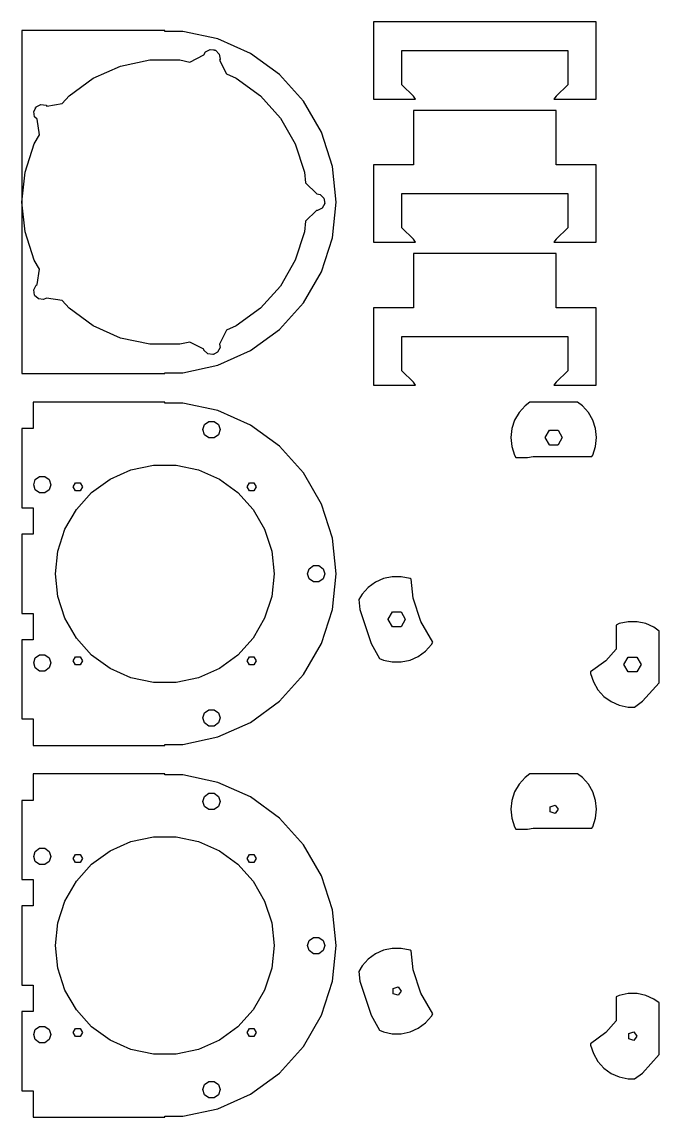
# Model space of a CAD drawing. Header units: metres. Extents: x -86 to 563, y 0 to 788.
# Drawn here: x 340 to 563, y 4 to 387 of the extents above; entities that cross this region are included whole.
import ezdxf

# ---------------------------------------------------------------- set-up
doc = ezdxf.new("R2010")
doc.units = ezdxf.units.M

msp = doc.modelspace()

# ---------------------------------------------------------------- linework, layer by layer
for p, q in [((541, 387), (463, 387)), ((463, 387), (463, 360)), ((541, 360), (541, 387)), ((390, 384), (340, 384)), ((340, 384), (340, 264)), ((390, 383.671), (390, 384)), ((396.272, 383.671), (390, 383.671)), ((408.541, 381.063), (396.272, 383.671)), ((420, 375.962), (408.541, 381.063)), ((398.823, 372.962), (403.708, 375.451)), ((403.708, 375.451), (404.257, 376.527)), ((404.257, 376.527), (405.909, 377.369)), ((405.909, 377.369), (407.102, 377.18)), ((407.102, 377.18), (407.314, 377.288)), ((407.314, 377.288), (407.393, 377.134)), ((407.393, 377.134), (407.74, 377.079)), ((407.74, 377.079), (409.051, 375.768)), ((409.051, 375.768), (409.341, 373.937)), ((430.148, 368.589), (420, 375.962)), ((473, 365), (473, 377)), ((473, 377), (531, 377)), ((531, 377), (531, 365)), ((365, 367.301), (374.549, 371.553)), ((374.549, 371.553), (384.774, 373.726)), ((384.774, 373.726), (395.226, 373.726)), ((395.226, 373.726), (398.823, 372.962)), ((409.341, 373.937), (409.181, 373.624)), ((409.181, 373.624), (411.641, 368.797)), ((411.641, 368.797), (415, 367.301)), ((438.541, 359.267), (430.148, 368.589)), ((356.543, 361.157), (365, 367.301)), ((415, 367.301), (423.457, 361.157)), ((477, 361), (473, 365)), ((531, 365), (527, 361)), ((354.083, 358.425), (356.543, 361.157)), ((423.457, 361.157), (430.451, 353.389)), ((477.8, 360), (477, 361)), ((527, 361), (526.2, 360)), ((344.159, 355.622), (344.708, 356.699)), ((344.67, 356.934), (344.841, 356.961)), ((344.708, 356.699), (344.67, 356.934)), ((344.841, 356.961), (345.001, 357.274)), ((345.001, 357.274), (346.653, 358.116)), ((346.653, 358.116), (348.484, 357.826)), ((348.484, 357.826), (348.732, 357.577)), ((348.732, 357.577), (354.083, 358.425)), ((444.813, 348.404), (438.541, 359.267)), ((463, 360), (477.8, 360)), ((526.2, 360), (541, 360)), ((344.449, 353.791), (344.159, 355.622)), ((345.304, 352.936), (344.449, 353.791)), ((346.161, 347.521), (345.304, 352.936)), ((430.451, 353.389), (435.677, 344.337)), ((527, 356), (477, 356)), ((477, 356), (477, 337)), ((527, 337), (527, 356)), ((344.323, 344.337), (346.161, 347.521)), ((448.689, 336.475), (444.813, 348.404)), ((341.093, 334.396), (344.323, 344.337)), ((435.677, 344.337), (438.907, 334.396)), ((340, 324), (341.093, 334.396)), ((438.907, 334.396), (439.292, 330.739)), ((450, 324), (448.689, 336.475)), ((477, 337), (463, 337)), ((463, 337), (463, 310)), ((541, 337), (527, 337)), ((541, 310), (541, 337)), ((439.292, 330.739), (443.168, 326.862)), ((443.168, 326.862), (444.362, 326.673)), ((444.362, 326.673), (445.673, 325.362)), ((473, 315), (473, 327)), ((473, 327), (531, 327)), ((531, 327), (531, 315)), ((341.093, 313.604), (340, 324)), ((445.121, 321.879), (443.469, 321.037)), ((445.963, 323.531), (445.121, 321.879)), ((445.673, 325.362), (445.862, 324.168)), ((445.862, 324.168), (446.03, 324)), ((446.03, 324), (445.908, 323.878)), ((445.908, 323.878), (445.963, 323.531)), ((448.689, 311.525), (450, 324)), ((443.122, 321.092), (439.292, 317.261)), ((443.469, 321.037), (443.122, 321.092)), ((439.292, 317.261), (438.907, 313.604)), ((477, 311), (473, 315)), ((531, 315), (527, 311)), ((344.323, 303.663), (341.093, 313.604)), ((438.907, 313.604), (435.677, 303.663)), ((444.813, 299.596), (448.689, 311.525)), ((477.8, 310), (477, 311)), ((527, 311), (526.2, 310)), ((463, 310), (477.8, 310)), ((526.2, 310), (541, 310)), ((346.161, 300.479), (344.323, 303.663)), ((435.677, 303.663), (430.451, 294.611)), ((527, 306), (477, 306)), ((477, 306), (477, 287)), ((527, 287), (527, 306)), ((345.314, 295.128), (346.161, 300.479)), ((438.541, 288.733), (444.813, 299.596)), ((344.159, 293.317), (345.001, 294.969)), ((345.001, 294.969), (345.314, 295.128)), ((344.449, 291.485), (344.159, 293.317)), ((344.697, 291.237), (344.449, 291.485)), ((344.67, 291.066), (344.697, 291.237)), ((430.451, 294.611), (423.457, 286.843)), ((344.906, 291.029), (344.67, 291.066)), ((345.76, 290.174), (344.906, 291.029)), ((347.591, 289.884), (345.76, 290.174)), ((348.668, 290.433), (347.591, 289.884)), ((354.083, 289.575), (348.668, 290.433)), ((356.543, 286.843), (354.083, 289.575)), ((430.148, 279.411), (438.541, 288.733)), ((365, 280.699), (356.543, 286.843)), ((423.457, 286.843), (415, 280.699)), ((477, 287), (463, 287)), ((463, 287), (463, 260)), ((541, 287), (527, 287)), ((541, 260), (541, 287)), ((374.549, 276.447), (365, 280.699)), ((415, 280.699), (411.641, 279.203)), ((384.774, 274.274), (374.549, 276.447)), ((411.641, 279.203), (409.152, 274.318)), ((420, 272.038), (430.148, 279.411)), ((473, 265), (473, 277)), ((473, 277), (531, 277)), ((531, 277), (531, 265)), ((395.226, 274.274), (384.774, 274.274)), ((398.823, 275.038), (395.226, 274.274)), ((403.65, 272.579), (398.823, 275.038)), ((403.705, 272.232), (403.65, 272.579)), ((405.016, 270.921), (403.705, 272.232)), ((409.341, 273.125), (408.499, 271.473)), ((408.541, 266.937), (420, 272.038)), ((409.152, 274.318), (409.341, 273.125)), ((406.847, 270.631), (405.016, 270.921)), ((407.16, 270.79), (406.847, 270.631)), ((407.314, 270.712), (407.16, 270.79)), ((407.422, 270.924), (407.314, 270.712)), ((408.499, 271.473), (407.422, 270.924)), ((390, 264.329), (396.272, 264.329)), ((390, 264), (390, 264.329)), ((396.272, 264.329), (408.541, 266.937)), ((477, 261), (473, 265)), ((531, 265), (527, 261)), ((340, 264), (390, 264)), ((477.8, 260), (477, 261)), ((527, 261), (526.2, 260)), ((463, 260), (477.8, 260)), ((526.2, 260), (541, 260)), ((390, 254), (344, 254)), ((344, 254), (344, 244.769)), ((390, 253.671), (390, 254)), ((396.272, 253.671), (390, 253.671)), ((408.541, 251.063), (396.272, 253.671)), ((516.072, 252.784), (513.974, 250.454)), ((517.746, 254), (516.072, 252.784)), ((534.473, 254), (517.746, 254)), ((536.146, 252.784), (534.473, 254)), ((538.245, 250.454), (536.146, 252.784)), ((420, 245.962), (408.541, 251.063)), ((513.974, 250.454), (512.406, 247.738)), ((539.813, 247.738), (538.245, 250.454)), ((403.378, 244.406), (403.951, 246.169)), ((403.951, 246.169), (405.451, 247.259)), ((405.451, 247.259), (407.305, 247.259)), ((407.305, 247.259), (408.805, 246.169)), ((408.805, 246.169), (409.378, 244.406)), ((430.148, 238.589), (420, 245.962)), ((512.406, 247.738), (511.437, 244.756)), ((540.782, 244.756), (539.813, 247.738)), ((344, 244.769), (340, 244.769)), ((340, 244.769), (340, 217.077)), ((403.951, 242.643), (403.378, 244.406)), ((405.451, 241.553), (403.951, 242.643)), ((407.305, 241.553), (405.451, 241.553)), ((408.805, 242.643), (407.305, 241.553)), ((409.378, 244.406), (408.805, 242.643)), ((511.437, 244.756), (511.109, 241.637)), ((511.109, 241.637), (511.437, 238.518)), ((523.115, 241.65), (524.601, 244.223)), ((523.138, 241.637), (523.115, 241.65)), ((523.115, 241.624), (523.138, 241.637)), ((524.601, 239.05), (523.115, 241.624)), ((524.601, 244.223), (524.624, 244.21)), ((524.624, 244.21), (524.624, 244.237)), ((524.624, 244.237), (527.595, 244.237)), ((527.595, 244.237), (527.595, 244.21)), ((527.595, 244.21), (527.618, 244.223)), ((527.618, 244.223), (529.104, 241.65)), ((529.104, 241.624), (527.618, 239.05)), ((529.104, 241.65), (529.081, 241.637)), ((529.081, 241.637), (529.104, 241.624)), ((541.109, 241.637), (540.782, 244.756)), ((540.782, 238.518), (541.109, 241.637)), ((438.541, 229.267), (430.148, 238.589)), ((511.437, 238.518), (512.406, 235.536)), ((524.624, 239.064), (524.601, 239.05)), ((524.624, 239.037), (524.624, 239.064)), ((527.595, 239.037), (524.624, 239.037)), ((527.618, 239.05), (527.595, 239.064)), ((527.595, 239.064), (527.595, 239.037)), ((539.813, 235.536), (540.782, 238.518)), ((512.406, 235.536), (512.893, 234.693)), ((512.893, 234.693), (517, 234.693)), ((517, 234.693), (518.937, 235)), ((518.937, 235), (539.503, 235)), ((539.503, 235), (539.813, 235.536)), ((370.875, 227.125), (378.18, 230.378)), ((378.18, 230.378), (386.002, 232.04)), ((386.002, 232.04), (393.998, 232.04)), ((393.998, 232.04), (401.82, 230.378)), ((401.82, 230.378), (409.125, 227.125)), ((344.122, 225.153), (344.695, 226.916)), ((344.695, 226.916), (346.195, 228.006)), ((346.195, 228.006), (348.049, 228.006)), ((348.049, 228.006), (349.549, 226.916)), ((349.549, 226.916), (350.122, 225.153)), ((364.406, 222.425), (370.875, 227.125)), ((409.125, 227.125), (415.594, 222.425)), ((444.813, 218.404), (438.541, 229.267)), ((344.695, 223.389), (344.122, 225.153)), ((346.195, 222.299), (344.695, 223.389)), ((348.049, 222.299), (346.195, 222.299)), ((349.549, 223.389), (348.049, 222.299)), ((350.122, 225.153), (349.549, 223.389)), ((357.994, 224.406), (358.794, 225.791)), ((358.794, 223.02), (357.994, 224.406)), ((358.794, 225.791), (360.394, 225.791)), ((360.394, 223.02), (358.794, 223.02)), ((359.055, 216.483), (364.406, 222.425)), ((360.394, 225.791), (361.194, 224.406)), ((361.194, 224.406), (360.394, 223.02)), ((415.594, 222.425), (420.945, 216.483)), ((418.806, 224.406), (419.606, 225.791)), ((419.606, 223.02), (418.806, 224.406)), ((419.606, 225.791), (421.206, 225.791)), ((421.206, 223.02), (419.606, 223.02)), ((421.206, 225.791), (422.006, 224.406)), ((422.006, 224.406), (421.206, 223.02)), ((448.689, 206.475), (444.813, 218.404)), ((340, 217.077), (344, 217.077)), ((344, 217.077), (344, 207.846)), ((355.057, 209.558), (359.055, 216.483)), ((420.945, 216.483), (424.943, 209.558)), ((344, 207.846), (340, 207.846)), ((340, 207.846), (340, 180.154)), ((352.586, 201.953), (355.057, 209.558)), ((424.943, 209.558), (427.414, 201.953)), ((450, 194), (448.689, 206.475)), ((351.75, 194), (352.586, 201.953)), ((427.414, 201.953), (428.25, 194)), ((440, 194), (440.573, 195.763)), ((440.573, 195.763), (442.073, 196.853)), ((442.073, 196.853), (443.927, 196.853)), ((443.927, 196.853), (445.427, 195.763)), ((445.427, 195.763), (446, 194)), ((352.586, 186.047), (351.75, 194)), ((428.25, 194), (427.414, 186.047)), ((440.573, 192.237), (440, 194)), ((442.073, 191.147), (440.573, 192.237)), ((445.427, 192.237), (443.927, 191.147)), ((446, 194), (445.427, 192.237)), ((448.689, 181.525), (450, 194)), ((466.555, 192.336), (463.691, 191.061)), ((469.623, 192.988), (466.555, 192.336)), ((472.758, 192.988), (469.623, 192.988)), ((475.826, 192.336), (472.758, 192.988)), ((476.279, 192.135), (475.826, 192.336)), ((476.977, 185.493), (476.279, 192.135)), ((443.927, 191.147), (442.073, 191.147)), ((461.154, 189.218), (459.055, 186.887)), ((463.691, 191.061), (461.154, 189.218)), ((355.057, 178.442), (352.586, 186.047)), ((427.414, 186.047), (424.943, 178.442)), ((459.055, 186.887), (457.949, 184.971)), ((457.949, 184.971), (458.311, 181.525)), ((479.62, 177.357), (476.977, 185.493)), ((340, 180.154), (344, 180.154)), ((344, 180.154), (344, 170.923)), ((444.813, 169.596), (448.689, 181.525)), ((458.311, 181.525), (462.187, 169.596)), ((468.196, 178.084), (469.682, 180.657)), ((469.682, 180.657), (469.705, 180.644)), ((469.705, 180.644), (469.705, 180.671)), ((469.705, 180.671), (472.676, 180.671)), ((472.676, 180.671), (472.676, 180.644)), ((472.676, 180.644), (472.699, 180.657)), ((472.699, 180.657), (474.185, 178.084)), ((359.055, 171.517), (355.057, 178.442)), ((424.943, 178.442), (420.945, 171.517)), ((468.219, 178.071), (468.196, 178.084)), ((468.196, 178.057), (468.219, 178.071)), ((469.682, 175.484), (468.196, 178.057)), ((474.185, 178.057), (472.699, 175.484)), ((474.185, 178.084), (474.162, 178.071)), ((474.162, 178.071), (474.185, 178.057)), ((483.812, 170.096), (479.62, 177.357)), ((549.065, 176.558), (548, 176.084)), ((552.132, 177.21), (549.065, 176.558)), ((555.268, 177.21), (552.132, 177.21)), ((558.335, 176.558), (555.268, 177.21)), ((561.2, 175.283), (558.335, 176.558)), ((469.705, 175.497), (469.682, 175.484)), ((469.705, 175.471), (469.705, 175.497)), ((472.676, 175.471), (469.705, 175.471)), ((472.699, 175.484), (472.676, 175.497)), ((472.676, 175.497), (472.676, 175.471)), ((548, 176.084), (548, 167.614)), ((563, 173.975), (561.2, 175.283)), ((563, 155.911), (563, 173.975)), ((344, 170.923), (340, 170.923)), ((340, 170.923), (340, 143.231)), ((364.406, 165.575), (359.055, 171.517)), ((420.945, 171.517), (415.594, 165.575)), ((438.541, 158.733), (444.813, 169.596)), ((462.187, 169.596), (465.176, 164.419)), ((481.228, 166.923), (483.326, 169.254)), ((483.326, 169.254), (483.812, 170.096)), ((344.695, 164.611), (346.195, 165.701)), ((346.195, 165.701), (348.049, 165.701)), ((348.049, 165.701), (349.549, 164.611)), ((357.994, 163.594), (358.794, 164.98)), ((358.794, 164.98), (360.394, 164.98)), ((360.394, 164.98), (361.194, 163.594)), ((370.875, 160.875), (364.406, 165.575)), ((415.594, 165.575), (409.125, 160.875)), ((418.806, 163.594), (419.606, 164.98)), ((419.606, 164.98), (421.206, 164.98)), ((421.206, 164.98), (422.006, 163.594)), ((475.826, 163.805), (478.691, 165.08)), ((478.691, 165.08), (481.228, 166.923)), ((548, 167.614), (544.379, 163.592)), ((550.705, 162.306), (552.191, 164.879)), ((552.191, 164.879), (552.214, 164.866)), ((552.214, 164.866), (552.214, 164.893)), ((552.214, 164.893), (555.186, 164.893)), ((555.186, 164.893), (555.186, 164.866)), ((555.186, 164.866), (555.209, 164.879)), ((555.209, 164.879), (556.695, 162.306)), ((344.122, 162.847), (344.695, 164.611)), ((344.695, 161.084), (344.122, 162.847)), ((346.195, 159.994), (344.695, 161.084)), ((349.549, 161.084), (348.049, 159.994)), ((349.549, 164.611), (350.122, 162.847)), ((350.122, 162.847), (349.549, 161.084)), ((358.794, 162.209), (357.994, 163.594)), ((360.394, 162.209), (358.794, 162.209)), ((361.194, 163.594), (360.394, 162.209)), ((378.18, 157.622), (370.875, 160.875)), ((409.125, 160.875), (401.82, 157.622)), ((419.606, 162.209), (418.806, 163.594)), ((421.206, 162.209), (419.606, 162.209)), ((422.006, 163.594), (421.206, 162.209)), ((465.176, 164.419), (466.555, 163.805)), ((466.555, 163.805), (469.623, 163.153)), ((469.623, 163.153), (472.758, 163.153)), ((472.758, 163.153), (475.826, 163.805)), ((544.379, 163.592), (538.976, 159.667)), ((550.729, 162.293), (550.705, 162.306)), ((550.705, 162.279), (550.729, 162.293)), ((552.191, 159.706), (550.705, 162.279)), ((556.695, 162.279), (555.209, 159.706)), ((556.695, 162.306), (556.671, 162.293)), ((556.671, 162.293), (556.695, 162.279)), ((348.049, 159.994), (346.195, 159.994)), ((386.002, 155.96), (378.18, 157.622)), ((401.82, 157.622), (393.998, 155.96)), ((430.148, 149.411), (438.541, 158.733)), ((538.976, 159.667), (539.028, 159.174)), ((539.028, 159.174), (539.997, 156.192)), ((552.214, 159.719), (552.191, 159.706)), ((552.214, 159.693), (552.214, 159.719)), ((555.186, 159.693), (552.214, 159.693)), ((555.209, 159.706), (555.186, 159.719)), ((555.186, 159.719), (555.186, 159.693)), ((393.998, 155.96), (386.002, 155.96)), ((539.997, 156.192), (541.565, 153.476)), ((541.565, 153.476), (543.663, 151.145)), ((557.148, 149.411), (563, 155.911)), ((420, 142.038), (430.148, 149.411)), ((543.663, 151.145), (546.2, 149.302)), ((554.345, 147.375), (557.148, 149.411)), ((403.951, 145.357), (405.451, 146.447)), ((405.451, 146.447), (407.305, 146.447)), ((407.305, 146.447), (408.805, 145.357)), ((546.2, 149.302), (549.065, 148.027)), ((549.065, 148.027), (552.132, 147.375)), ((552.132, 147.375), (554.345, 147.375)), ((340, 143.231), (344, 143.231)), ((344, 143.231), (344, 134)), ((403.378, 143.594), (403.951, 145.357)), ((403.951, 141.831), (403.378, 143.594)), ((405.451, 140.741), (403.951, 141.831)), ((408.805, 141.831), (407.305, 140.741)), ((408.541, 136.937), (420, 142.038)), ((408.805, 145.357), (409.378, 143.594)), ((409.378, 143.594), (408.805, 141.831)), ((407.305, 140.741), (405.451, 140.741)), ((390, 134.329), (396.272, 134.329)), ((390, 134), (390, 134.329)), ((396.272, 134.329), (408.541, 136.937)), ((344, 134), (390, 134)), ((390, 124), (344, 124)), ((344, 124), (344, 114.769)), ((390, 123.671), (390, 124)), ((396.272, 123.671), (390, 123.671)), ((408.541, 121.063), (396.272, 123.671)), ((516.072, 122.784), (513.974, 120.454)), ((517.746, 124), (516.072, 122.784)), ((534.473, 124), (517.746, 124)), ((536.146, 122.784), (534.473, 124)), ((538.245, 120.454), (536.146, 122.784)), ((420, 115.962), (408.541, 121.063)), ((513.974, 120.454), (512.406, 117.738)), ((539.813, 117.738), (538.245, 120.454)), ((403.378, 114.406), (403.951, 116.169)), ((403.951, 116.169), (405.451, 117.259)), ((405.451, 117.259), (407.305, 117.259)), ((407.305, 117.259), (408.805, 116.169)), ((408.805, 116.169), (409.378, 114.406)), ((430.148, 108.589), (420, 115.962)), ((512.406, 117.738), (511.437, 114.756)), ((540.782, 114.756), (539.813, 117.738)), ((344, 114.769), (340, 114.769)), ((340, 114.769), (340, 87.0769)), ((403.951, 112.643), (403.378, 114.406)), ((405.451, 111.553), (403.951, 112.643)), ((407.305, 111.553), (405.451, 111.553)), ((408.805, 112.643), (407.305, 111.553)), ((409.378, 114.406), (408.805, 112.643)), ((511.437, 114.756), (511.109, 111.637)), ((511.109, 111.637), (511.437, 108.518)), ((524.855, 112.548), (526.588, 113.111)), ((524.855, 110.726), (524.855, 112.548)), ((526.588, 113.111), (527.659, 111.637)), ((527.659, 111.637), (526.588, 110.163)), ((541.109, 111.637), (540.782, 114.756)), ((540.782, 108.518), (541.109, 111.637)), ((438.541, 99.2671), (430.148, 108.589)), ((511.437, 108.518), (512.406, 105.536)), ((526.588, 110.163), (524.855, 110.726)), ((539.813, 105.536), (540.782, 108.518)), ((512.406, 105.536), (512.893, 104.693)), ((512.893, 104.693), (517, 104.693)), ((517, 104.693), (518.937, 105)), ((518.937, 105), (539.503, 105)), ((539.503, 105), (539.813, 105.536)), ((370.875, 97.1255), (378.18, 100.378)), ((378.18, 100.378), (386.002, 102.04)), ((386.002, 102.04), (393.998, 102.04)), ((393.998, 102.04), (401.82, 100.378)), ((401.82, 100.378), (409.125, 97.1255)), ((344.122, 95.1526), (344.695, 96.916)), ((344.695, 96.916), (346.195, 98.0058)), ((346.195, 98.0058), (348.049, 98.0058)), ((348.049, 98.0058), (349.549, 96.916)), ((349.549, 96.916), (350.122, 95.1526)), ((357.994, 94.4056), (358.794, 95.7912)), ((358.794, 95.7912), (360.394, 95.7912)), ((360.394, 95.7912), (361.194, 94.4056)), ((364.406, 92.4253), (370.875, 97.1255)), ((409.125, 97.1255), (415.594, 92.4253)), ((418.806, 94.4056), (419.606, 95.7912)), ((419.606, 95.7912), (421.206, 95.7912)), ((421.206, 95.7912), (422.006, 94.4056)), ((444.813, 88.4042), (438.541, 99.2671)), ((344.695, 93.3893), (344.122, 95.1526)), ((346.195, 92.2994), (344.695, 93.3893)), ((348.049, 92.2994), (346.195, 92.2994)), ((349.549, 93.3893), (348.049, 92.2994)), ((350.122, 95.1526), (349.549, 93.3893)), ((358.794, 93.0199), (357.994, 94.4056)), ((360.394, 93.0199), (358.794, 93.0199)), ((359.055, 86.4828), (364.406, 92.4253)), ((361.194, 94.4056), (360.394, 93.0199)), ((415.594, 92.4253), (420.945, 86.4828)), ((419.606, 93.0199), (418.806, 94.4056)), ((421.206, 93.0199), (419.606, 93.0199)), ((422.006, 94.4056), (421.206, 93.0199)), ((448.689, 76.4747), (444.813, 88.4042)), ((340, 87.0769), (344, 87.0769)), ((344, 87.0769), (344, 77.8462)), ((355.057, 79.5577), (359.055, 86.4828)), ((420.945, 86.4828), (424.943, 79.5577)), ((344, 77.8462), (340, 77.8462)), ((340, 77.8462), (340, 50.1539)), ((352.586, 71.9526), (355.057, 79.5577)), ((424.943, 79.5577), (427.414, 71.9526)), ((450, 64), (448.689, 76.4747)), ((351.75, 64), (352.586, 71.9526)), ((427.414, 71.9526), (428.25, 64)), ((440, 64), (440.573, 65.7634)), ((440.573, 65.7634), (442.073, 66.8532)), ((442.073, 66.8532), (443.927, 66.8532)), ((443.927, 66.8532), (445.427, 65.7634)), ((445.427, 65.7634), (446, 64)), ((352.586, 56.0474), (351.75, 64)), ((428.25, 64), (427.414, 56.0474)), ((440.573, 62.2366), (440, 64)), ((442.073, 61.1468), (440.573, 62.2366)), ((445.427, 62.2366), (443.927, 61.1468)), ((446, 64), (445.427, 62.2366)), ((448.689, 51.5253), (450, 64)), ((466.555, 62.3364), (463.691, 61.0609)), ((469.623, 62.9884), (466.555, 62.3364)), ((472.758, 62.9884), (469.623, 62.9884)), ((475.826, 62.3364), (472.758, 62.9884)), ((476.279, 62.1348), (475.826, 62.3364)), ((476.977, 55.4927), (476.279, 62.1348)), ((443.927, 61.1468), (442.073, 61.1468)), ((461.154, 59.2177), (459.055, 56.8873)), ((463.691, 61.0609), (461.154, 59.2177)), ((355.057, 48.4423), (352.586, 56.0474)), ((427.414, 56.0474), (424.943, 48.4423)), ((459.055, 56.8873), (457.949, 54.9711)), ((457.949, 54.9711), (458.311, 51.5253)), ((479.62, 47.3574), (476.977, 55.4927)), ((340, 50.1539), (344, 50.1539)), ((344, 50.1539), (344, 40.9231)), ((444.813, 39.5958), (448.689, 51.5253)), ((458.311, 51.5253), (462.187, 39.5958)), ((359.055, 41.5172), (355.057, 48.4423)), ((424.943, 48.4423), (420.945, 41.5172)), ((469.937, 48.9816), (471.67, 49.5447)), ((469.937, 47.1595), (469.937, 48.9816)), ((471.67, 46.5964), (469.937, 47.1595)), ((471.67, 49.5447), (472.741, 48.0706)), ((472.741, 48.0706), (471.67, 46.5964)), ((483.812, 40.0963), (479.62, 47.3574)), ((549.065, 46.5584), (548, 46.0844)), ((548, 46.0844), (548, 37.6139)), ((552.132, 47.2104), (549.065, 46.5584)), ((555.268, 47.2104), (552.132, 47.2104)), ((558.335, 46.5584), (555.268, 47.2104)), ((561.2, 45.283), (558.335, 46.5584)), ((563, 43.9752), (561.2, 45.283)), ((563, 25.9108), (563, 43.9752)), ((344, 40.9231), (340, 40.9231)), ((340, 40.9231), (340, 13.2308)), ((364.406, 35.5747), (359.055, 41.5172)), ((420.945, 41.5172), (415.594, 35.5747)), ((438.541, 28.7329), (444.813, 39.5958)), ((462.187, 39.5958), (465.176, 34.4187)), ((481.228, 36.9234), (483.326, 39.2538)), ((483.326, 39.2538), (483.812, 40.0963)), ((344.122, 32.8474), (344.695, 34.6107)), ((344.695, 34.6107), (346.195, 35.7006)), ((346.195, 35.7006), (348.049, 35.7006)), ((348.049, 35.7006), (349.549, 34.6107)), ((349.549, 34.6107), (350.122, 32.8474)), ((357.994, 33.5944), (358.794, 34.9801)), ((358.794, 34.9801), (360.394, 34.9801)), ((360.394, 34.9801), (361.194, 33.5944)), ((370.875, 30.8745), (364.406, 35.5747)), ((415.594, 35.5747), (409.125, 30.8745)), ((418.806, 33.5944), (419.606, 34.9801)), ((419.606, 34.9801), (421.206, 34.9801)), ((421.206, 34.9801), (422.006, 33.5944)), ((475.826, 33.8047), (478.691, 35.0802)), ((478.691, 35.0802), (481.228, 36.9234)), ((548, 37.6139), (544.379, 33.5925)), ((344.695, 31.084), (344.122, 32.8474)), ((346.195, 29.9942), (344.695, 31.084)), ((349.549, 31.084), (348.049, 29.9942)), ((350.122, 32.8474), (349.549, 31.084)), ((358.794, 32.2088), (357.994, 33.5944)), ((360.394, 32.2088), (358.794, 32.2088)), ((361.194, 33.5944), (360.394, 32.2088)), ((378.18, 27.6221), (370.875, 30.8745)), ((409.125, 30.8745), (401.82, 27.6221)), ((419.606, 32.2088), (418.806, 33.5944)), ((421.206, 32.2088), (419.606, 32.2088)), ((422.006, 33.5944), (421.206, 32.2088)), ((465.176, 34.4187), (466.555, 33.8047)), ((466.555, 33.8047), (469.623, 33.1527)), ((469.623, 33.1527), (472.758, 33.1527)), ((472.758, 33.1527), (475.826, 33.8047)), ((544.379, 33.5925), (538.976, 29.6669)), ((552.446, 33.2036), (554.179, 33.7667)), ((552.446, 31.3815), (552.446, 33.2036)), ((554.179, 30.8184), (552.446, 31.3815)), ((554.179, 33.7667), (555.25, 32.2926)), ((555.25, 32.2926), (554.179, 30.8184)), ((348.049, 29.9942), (346.195, 29.9942)), ((386.002, 25.9595), (378.18, 27.6221)), ((401.82, 27.6221), (393.998, 25.9595)), ((430.148, 19.4113), (438.541, 28.7329)), ((538.976, 29.6669), (539.028, 29.1739)), ((539.028, 29.1739), (539.997, 26.1915)), ((393.998, 25.9595), (386.002, 25.9595)), ((539.997, 26.1915), (541.565, 23.4758)), ((541.565, 23.4758), (543.663, 21.1454)), ((557.148, 19.4113), (563, 25.9108)), ((420, 12.0385), (430.148, 19.4113)), ((543.663, 21.1454), (546.2, 19.3022)), ((546.2, 19.3022), (549.065, 18.0267)), ((554.345, 17.3748), (557.148, 19.4113)), ((403.378, 13.594), (403.951, 15.3574)), ((403.951, 15.3574), (405.451, 16.4472)), ((405.451, 16.4472), (407.305, 16.4472)), ((407.305, 16.4472), (408.805, 15.3574)), ((408.805, 15.3574), (409.378, 13.594)), ((549.065, 18.0267), (552.132, 17.3748)), ((552.132, 17.3748), (554.345, 17.3748)), ((340, 13.2308), (344, 13.2308)), ((344, 13.2308), (344, 4)), ((403.951, 11.8307), (403.378, 13.594)), ((405.451, 10.7408), (403.951, 11.8307)), ((408.805, 11.8307), (407.305, 10.7408)), ((408.541, 6.9366), (420, 12.0385)), ((409.378, 13.594), (408.805, 11.8307)), ((407.305, 10.7408), (405.451, 10.7408)), ((344, 4), (390, 4)), ((390, 4.3287), (396.272, 4.3287)), ((390, 4), (390, 4.3287)), ((396.272, 4.3287), (408.541, 6.9366))]:
    msp.add_line(p, q)

doc.saveas('drawing.dxf')
